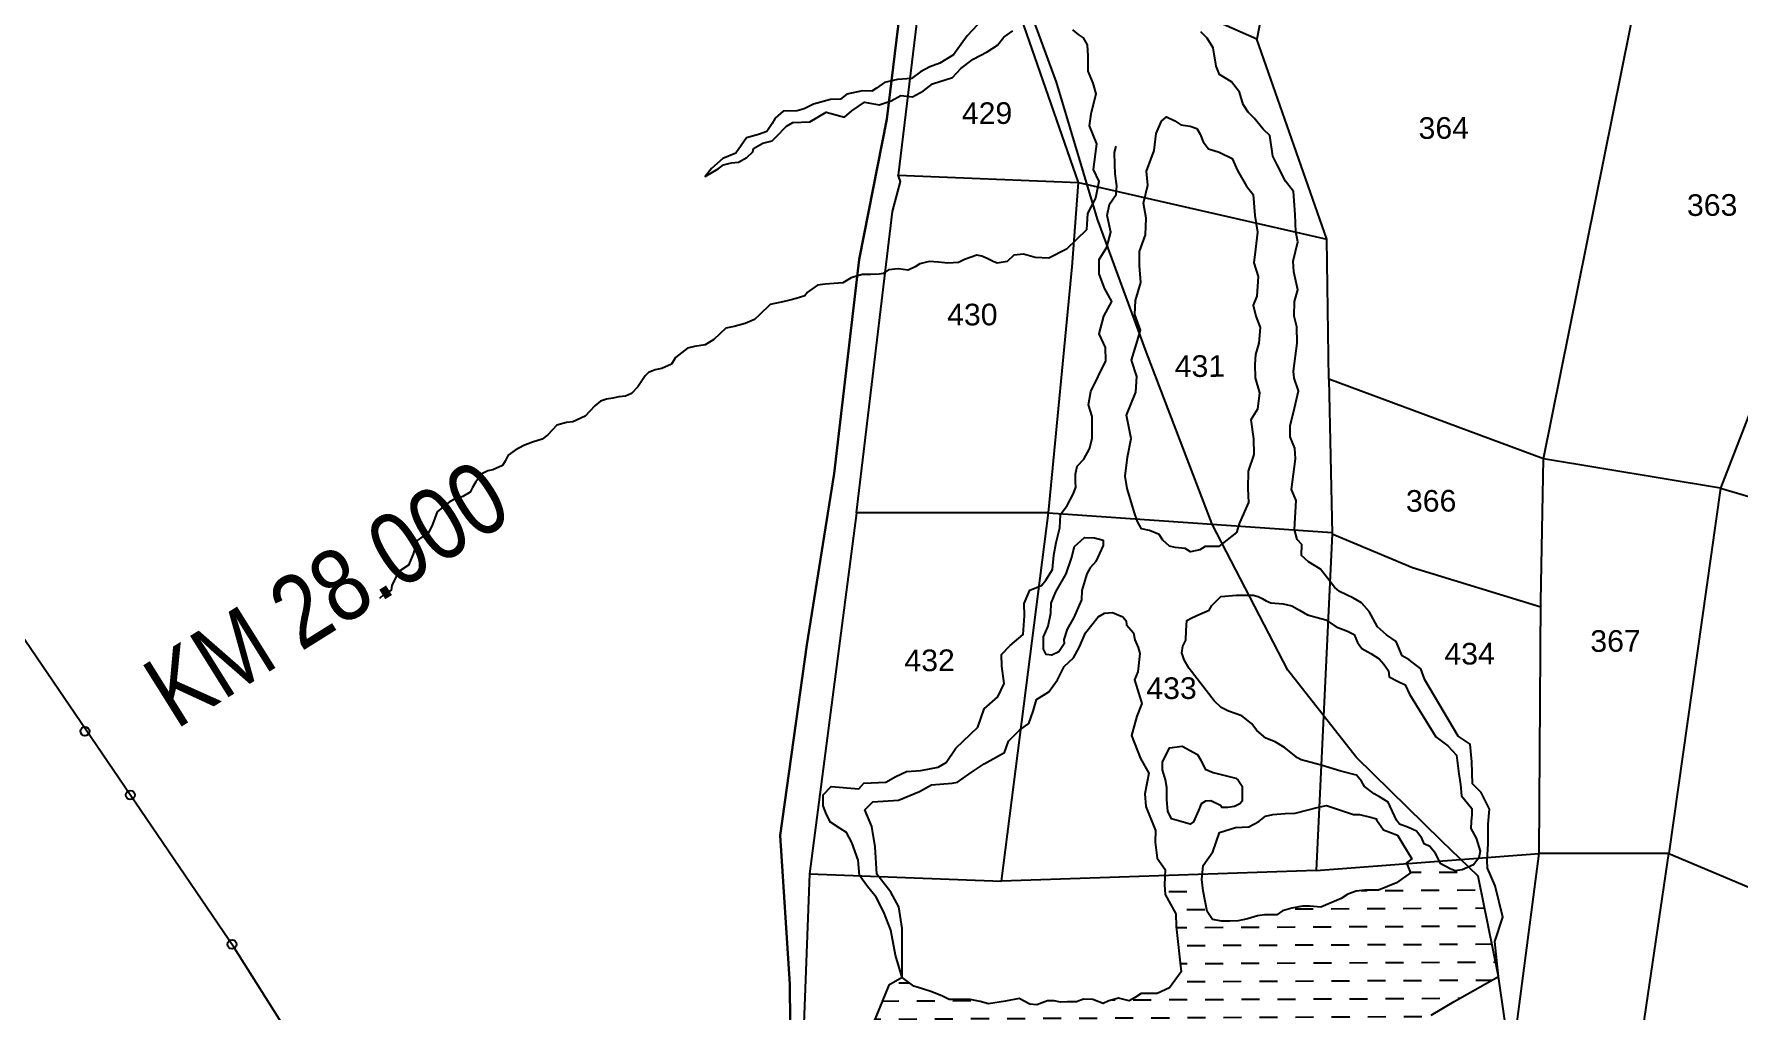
# Model space of a CAD drawing. Header units: inches. Extents: x 304037 to 460575, y 1453943 to 1639883.
# Drawn here: x 332061 to 333004, y 1601598 to 1602138 of the extents above; entities that cross this region are included whole.
import ezdxf

# ---------------------------------------------------------------- set-up
doc = ezdxf.new("R2010")
doc.units = ezdxf.units.IN
doc.header["$MEASUREMENT"] = 0
doc.header["$PDMODE"] = 33
doc.header["$PDSIZE"] = 5
doc.linetypes.add('ACAD_ISO02W100', pattern=[15, 12, -3])
doc.linetypes.add('ACAD_ISO07W100', pattern=[3, 0, -3])
for name, color, linetype in [('cahnige', 6, 'Continuous'), ('CARTTRACK', 30, 'ACAD_ISO02W100'), ('NALA', 4, 'Continuous'), ('SURVEY_BND', 7, 'Continuous'), ('SURVEY_NO', 7, 'Continuous'), ('WATER_BODY', 4, 'Continuous'), ('zz', 7, 'Continuous')]:
    doc.layers.add(name, color=color, linetype=linetype)
doc.layers.add('FOOTPATH', color=150, linetype='ACAD_ISO07W100', lineweight=30)
doc.styles.add('ARIALN', font='ARIALN.TTF')
doc.styles.get("Standard").update_dxf_attribs({"font": 'arial.ttf'})

# ---------------------------------------------------------------- blocks, each defined once
blk = doc.blocks.new('THOPUGUNTA')
at = {"layer": 'WATER_BODY', "linetype": 'ByBlock'}
h = blk.add_hatch(dxfattribs=at)
h.set_pattern_fill('DASH', color=256, scale=79.79296534756278, angle=0.2876278805222101, style=0)
h.set_pattern_definition([(0.2876278805222099, (-6809.830074270663, -2208.018537770025), (9.923924580691066, 10.02406539953591), [9.974120668445346, -9.974120668445346])])
h.paths.add_polyline_path([(-5515.407599148923, -2327.227893907344), (-5508.409723049321, -2312.883357308805), (-5502.301946143911, -2306.534266311442), (-5493.746983679826, -2298.907746256795), (-5483.543492382858, -2293.09559444664), (-5476.538153141912, -2280.237711047754), (-5469.150490982691, -2269.422099082498), (-5458.196225546009, -2264.907035624608), (-5450.781509454595, -2259.480550443055), (-5445.050518995384, -2252.204160349444), (-5438.232143204019, -2239.161382170161), (-5425.432437656564, -2231.663649270311), (-5400.911792605766, -2217.696635424392), (-5412.201004450268, -2162.187681860058), (-5417.405092250439, -2157.189961867407), (-5420.946778044861, -2158.835362792015), (-5424.986052941298, -2159.259327565553), (-5427.730517918069, -2158.286639648955), (-5432.897324322141, -2155.486838398501), (-5433.665102426545, -2153.945259658154), (-5451.592566532723, -2155.324025694281), (-5449.57978617528, -2160.386910022236), (-5457.348010066897, -2166.023255554959), (-5467.317514672293, -2169.967107831268), (-5474.870234301721, -2170.005023206584), (-5479.740454388084, -2170.516212619143), (-5484.361024174606, -2172.242952217814), (-5488.003335451707, -2174.6948677029), (-5499.187310523645, -2179.374903575052), (-5505.280674522568, -2178.918752403697), (-5509.422468901786, -2178.939544607885), (-5515.264839181677, -2179.942330924328), (-5520.373836235784, -2181.428152253851), (-5523.53010275343, -2183.634281351697), (-5530.351892459439, -2183.668527388945), (-5534.247640757996, -2184.174801035086), (-5539.842682451883, -2185.906432576012), (-5544.954122808413, -2186.905549554154), (-5549.581961947086, -2187.172128145583), (-5553.967419898894, -2187.194143564207), (-5559.088633584674, -2186.246419313364), (-5562.03428268421, -2181.880661903182), (-5564.284430403321, -2170.45389102865), (-5565.047063061909, -2164.13028437458), (-5564.795417746238, -2161.296143844724), (-5585.403998498863, -2161.98691145936), (-5585.638593081851, -2167.052866946906), (-5585.388788427983, -2172.392511178739), (-5579.436482213205, -2183.055528934114), (-5579.291631928645, -2190.147060295101), (-5576.54408077267, -2215.228870692663), (-5582.871309067006, -2224.113353824709), (-5589.66945279442, -2227.113953299122), (-5598.578797329508, -2227.158679061569), (-5602.235105327447, -2229.619980303803), (-5605.19696253608, -2231.205331559526), (-5611.143513000396, -2229.839217943372), (-5616.37733911135, -2231.261458119843), (-5619.514795099443, -2232.673198142787), (-5625.29106350732, -2230.433718267363), (-5630.5327124779, -2230.285539091332), (-5634.368062254041, -2231.875275363214), (-5639.259450408223, -2231.899830599781), (-5643.27740678913, -2231.920001125429), (-5646.774759383348, -2231.239563323557), (-5650.443330896087, -2231.257979903603), (-5656.371485968586, -2233.556217105128), (-5660.217347482627, -2233.052021606592), (-5665.997995751386, -2229.94007611624), (-5673.677455025492, -2231.374617430381), (-5682.965159215033, -2232.830860067159), (-5687.712625759945, -2231.563150985399), (-5693.234963163966, -2230.471537405625), (-5698.406917033542, -2230.497501109028), (-5704.699492318614, -2230.529090439202), (-5708.760826933896, -2228.569114606827), (-5714.979237634398, -2226.18945356342), (-5719.556020464981, -2224.576476481743), (-5724.390125567093, -2223.223099546274), (-5730.8561006331, -2218.275273092557), (-5738.201905101188, -2222.520894030575), (-5751.776838524733, -2256.015840069624), (-5770.326545610267, -2315.275395015255), (-5774.167197372706, -2359.588413015474), (-5777.106497418019, -2417.693817696068), (-5778.223059310578, -2468.185342319543), (-5784.213057955669, -2508.556141236797), (-5807.18498367822, -2548.295517571736), (-5816.846550600021, -2554.52960191085), (-5821.926985797647, -2561.547491189092), (-5818.398523952928, -2567.17749188235), (-5789.22751470987, -2585.587773845065), (-5757.467896424467, -2620.525515885325), (-5745.727297096397, -2653.008117838064), (-5739.594648993749, -2694.363396355649), (-5730.113770848257, -2759.398859384935), (-5721.84276695759, -2793.121305143461), (-5716.934397169854, -2806.240538739832), (-5710.792403227475, -2813.465116021456), (-5700.220109007903, -2822.455050523859), (-5693.156561495562, -2824.522604974452), (-5683.046562220785, -2825.31305746478), (-5674.259883830324, -2823.189281656407), (-5665.49474398751, -2818.761161246337), (-5660.419333802536, -2810.136767839314), (-5654.32142374618, -2796.626804809086), (-5653.505502822925, -2781.593698286684), (-5650.975463052979, -2766.714090588735), (-5642.297653745918, -2753.476120695239), (-5638.86445425445, -2733.202716451837), (-5632.592164237401, -2722.578537116526), (-5629.490573509654, -2705.84787598718), (-5628.781840379117, -2698.78253146098), (-5622.503892181849, -2689.273347676499), (-5617.527346578951, -2679.956554237287), (-5613.897854741197, -2661.726355318446), (-5602.816391899541, -2645.50293752295), (-5606.371412684617, -2637.246720705181), (-5611.268216655648, -2625.377777804853), (-5609.498280041735, -2607.342747386312), (-5603.633501119737, -2589.658827177715), (-5603.868975047837, -2579.810674685286), (-5605.440952505451, -2563.732020901982), (-5602.526723942196, -2551.266365805408), (-5597.954018837365, -2535.633122662082), (-5595.610070433584, -2520.754449160537), (-5597.175921409333, -2505.169557200745), (-5590.224689913273, -2481.533444058616), (-5585.290124644875, -2463.854193611769), (-5584.836456233403, -2443.038223009324), (-5580.090112753795, -2421.702026106417), (-5573.673711465846, -2402.714503214927), (-5562.405285174667, -2386.675980200293), (-5550.398212273605, -2369.518748978153), (-5543.364080088795, -2354.500360633479), (-5523.737602611305, -2335.632355250418)])
h.paths.add_polyline_path([(-5755.066629782785, -2456.482646238757), (-5601.67708577693, -2455.712616047589), (-5601.769291861856, -2437.345220226562), (-5755.158835867711, -2438.11525041773)], flags=24)
h.paths.add_polyline_path([(-5695.113834452583, -2432.054647725075), (-5662.529720466118, -2431.891072354279), (-5662.621211775171, -2413.666059446521), (-5695.205325761635, -2413.829634817317)], flags=24)
at = {"layer": 'CARTTRACK', "linetype": 'ByBlock'}
blk.add_lwpolyline([(-5397.364407218643, -2242.137427190319), (-5400.911792605766, -2217.696635423927), (-5412.201004450268, -2162.187681859592), (-5432.510309600795, -2142.683741055895), (-5479.656781924015, -2096.391346284421), (-5517.428517587832, -2048.322424171027), (-5559.314700588351, -1967.559313491452), (-5595.693875145575, -1872.583136883331), (-5622.702144218667, -1798.801502704155), (-5645.441427528509, -1722.881033499958), (-5678.166950165527, -1633.982896463014), (-5690.459427114809, -1590.376126078423), (-5690.081990685896, -1549.324715284631), (-5703.352866197471, -1499.503037984017), (-5759.552273680456, -1462.751816887408), (-5839.822624516382, -1407.728458784753), (-5906.354014866054, -1355.650608877884), (-5932.390293153119, -1329.654382648179), (-5966.653266795445, -1279.161590162432), (-6002.056182243861, -1237.832483332371), (-6038.020623606688, -1210.366790629458), (-6132.795739304158, -1155.845427585766), (-6204.901491905679, -1116.024992537918), (-6237.815411678341, -1085.525480442913)], dxfattribs=at)
at = {"layer": 'FOOTPATH', "linetype": 'ByBlock'}
blk.add_lwpolyline([(-5792.076979427598, -2306.484429278644), (-5792.855106476636, -2221.989289540797), (-5798.216745426238, -2139.82092127949), (-5783.583559551043, -2034.191756932996), (-5768.468434616283, -1939.488341900986), (-5754.550567547558, -1821.083604312502), (-5739.344822899962, -1743.40218881215), (-5721.642846102826, -1597.796180933481), (-5711.49977640732, -1500.612239796901), (-5713.213808580243, -1493.054541639285)], dxfattribs=at)
at = {"layer": 'NALA', "linetype": 'ByBlock'}
for points in [[(-5686.370535364083, -1688.169748302549), (-5694.775889097946, -1697.356565139489), (-5702.354360732192, -1707.778239107225), (-5709.962161406234, -1712.345475756098), (-5715.592189193645, -1714.362084459513), (-5720.664795675024, -1717.259627757594), (-5725.622935707972, -1720.929829953704), (-5733.361345001438, -1721.521007595118), (-5740.541778644256, -1723.103544945363), (-5744.949767037935, -1726.218679066515), (-5747.594991606253, -1727.999376502587), (-5752.79377051472, -1727.804547600914), (-5761.411252493039, -1729.504774618661), (-5765.004029337608, -1732.341402378632), (-5770.532899133977, -1732.479633381125), (-5779.808960289694, -1735.177327329759), (-5785.104954547132, -1737.634137516608), (-5788.970000293455, -1738.758176763542), (-5796.710627683089, -1738.907511000987), (-5801.114179884375, -1742.906331929844), (-5802.758534858469, -1745.786641252227), (-5805.611681204289, -1750.219533534255), (-5810.358632990159, -1751.900330119999), (-5816.873893961369, -1753.810931056505), (-5822.827918274677, -1762.1703482999), (-5830.001142925525, -1765.188912449172), (-5836.276934863592, -1770.74362308695), (-5839.794084038702, -1775.06937317946), (-5832.515819668712, -1770.945669198176), (-5829.652198100521, -1768.611545301974), (-5825.123088850349, -1767.594624114921), (-5821.254715959774, -1767.133349973941), (-5816.732815462281, -1764.68044963642), (-5813.320090628171, -1761.570311833872), (-5812.998317660706, -1759.580327252625), (-5807.92571105971, -1756.68280777894), (-5802.73475640174, -1755.331161248032), (-5800.422889190901, -1753.220734481001), (-5794.812885182968, -1747.227511623641), (-5791.283475684584, -1745.331899947254), (-5781.885739208083, -1744.842867871746), (-5772.922230038967, -1739.444416258717), (-5762.733763841912, -1742.265347511275), (-5758.659193600062, -1738.820484364638), (-5751.605365259922, -1734.035125265364), (-5743.517273363948, -1735.523954607081), (-5736.893091065111, -1733.28142788331), (-5731.599869368016, -1730.272325353464), (-5725.181884659745, -1731.013339986792), (-5719.005587080726, -1727.668401515111), (-5714.048556095862, -1723.777277617017), (-5703.00640397059, -1720.407912089489), (-5698.276087906037, -1715.413289974676), (-5691.50288851629, -1710.144433726557), (-5683.781669527991, -1706.128957793117), (-5678.160020574986, -1702.45540089393), (-5674.532780349487, -1698.018622586504), (-5669.684116108401, -1694.569897238864)], [(-5636.620555145957, -1693.962060459424), (-5633.400164502265, -1696.597044848604), (-5630.737195164547, -1698.351094643585), (-5628.505474586156, -1702.316605867818), (-5628.033190808375, -1708.279295058688), (-5628.211107373703, -1716.89639937575), (-5625.413708363136, -1723.399770176504), (-5623.72493055166, -1729.356352450559), (-5626.480004509212, -1740.621296896832), (-5627.442550970765, -1747.143519158708), (-5623.411467740953, -1757.065057510976), (-5625.109351954132, -1771.323473319877), (-5621.986776571721, -1777.798527940176), (-5623.820199266658, -1787.086748689646), (-5628.311600762303, -1795.615031566937), (-5628.819053751242, -1804.675644727424), (-5639.824607050454, -1815.335474067368), (-5649.642501805385, -1820.245184591739), (-5657.234509653819, -1819.904864247423), (-5663.76806997828, -1818.170245189685), (-5668.963460948202, -1818.638181088492), (-5672.705722205981, -1822.191827734699), (-5678.230649599573, -1823.103272476699), (-5680.557982808969, -1822.120771287242), (-5683.88341293257, -1820.5909743784), (-5686.765888437862, -1819.169405517401), (-5689.422203487076, -1818.740885934094), (-5696.267000881955, -1821.094995714026), (-5699.687489172269, -1822.658657778986), (-5705.54700444045, -1823.01947592292), (-5710.636246762762, -1822.603169867536), (-5715.947213348816, -1822.077501341933), (-5721.0270894969, -1823.539041970391), (-5723.673422993685, -1825.098841528874), (-5727.535141595756, -1826.885645881761), (-5732.957802069839, -1826.139610800659), (-5738.373253671569, -1826.829578694422), (-5741.349738970166, -1828.722414638381), (-5743.448693627259, -1829.174806130584), (-5748.203408749774, -1829.30915080267), (-5752.73750877619, -1829.331912418827), (-5757.37553935399, -1830.680759392912), (-5759.031600067508, -1831.241403062362), (-5763.662421772955, -1834.02625301131), (-5773.351397342049, -1834.679446619703), (-5777.661555128114, -1835.253390285652), (-5783.280985985009, -1839.368790588807), (-5784.709777313925, -1841.143381413771), (-5789.347253307933, -1842.602701151045), (-5792.99168383854, -1843.61518116598), (-5796.858332422504, -1844.407825642731), (-5803.817657060106, -1845.989276829641), (-5809.649939796014, -1851.762688278221), (-5812.401928270468, -1854.31717903493), (-5817.588446736103, -1856.552512373542), (-5823.77361681941, -1858.13005340565), (-5828.413310909586, -1859.147529738955), (-5834.907499847526, -1865.255666836631), (-5839.758382184838, -1868.262548780534), (-5845.725155148655, -1869.286687176907), (-5849.480664308765, -1870.18924927013), (-5856.153213900165, -1875.367733142106), (-5858.457256860507, -1879.024635341717), (-5863.643220861908, -1881.370417619124), (-5867.399345400161, -1882.16250725463), (-5871.041497040365, -1883.616830368293), (-5873.023212449392, -1885.39422075008), (-5874.888797897671, -1888.275640670676), (-5877.084474233794, -1891.49012049567), (-5880.494426387944, -1895.152574465377), (-5883.804823508253, -1896.605232139584), (-5887.562611558882, -1897.065951134311), (-5890.876890407293, -1897.745370939607), (-5894.412399729947, -1898.425901343348), (-5897.613875642244, -1899.546609406127), (-5900.808203476481, -1902.103320748778), (-5906.198701316898, -1907.764062672621), (-5912.929032143671, -1910.890855174977), (-5916.465650514408, -1911.350463876501), (-5921.877281182329, -1912.813669944415), (-5926.753272641858, -1918.012463237857), (-5929.948094146035, -1920.458725336706), (-5935.247970251192, -1922.142273830483), (-5939.993873783271, -1924.043992423452), (-5944.846974216751, -1926.609030963387), (-5948.703701922961, -1929.390018711099), (-5950.456978105067, -1932.602277645143), (-5951.882442289672, -1935.039633575827), (-5957.289575851348, -1937.386549970368), (-5960.050991294382, -1938.06319434871), (-5963.360279366607, -1939.736773724901), (-5966.656319656118, -1944.061413829681), (-5968.520241472463, -1947.27422821545), (-5969.834505439037, -1949.821501457598), (-5973.804036081361, -1952.16120094806), (-5978.220896979328, -1953.508937629173), (-5981.307906323578, -1955.402328414377), (-5984.943464469514, -1958.182182045188), (-5987.917116293858, -1960.627333850833), (-5990.646369222726, -1967.710731409723), (-5992.671694343037, -1971.97907946934), (-5999.062507313385, -1976.650658445898), (-6001.347141872393, -1984.173702341737), (-6003.860154983704, -1990.261853555683), (-6008.048637329368, -1993.044482918689), (-6010.903940977121, -1997.035531491507), (-6013.094071953266, -2001.354643650353), (-6013.420651004184, -2004.300717320992), (-6017.721936285961, -2006.642058426747), (-6019.923157862562, -2008.751929742051)], [(-5407.278057896125, -2153.529412591364), (-5406.602724029799, -2144.340279608034), (-5406.657144647499, -2133.499725786736), (-5405.92335898109, -2125.23636892275), (-5410.62131670455, -2115.967808869202), (-5415.297186237993, -2111.087092290865), (-5415.616461246507, -2098.957303062547), (-5416.699323656911, -2089.1543831788), (-5423.181475440972, -2084.798969840864), (-5441.672311058268, -2053.633672285359), (-5443.881456380535, -2047.480145872105), (-5450.440567867074, -2042.617650871165), (-5454.264203238825, -2040.279764200328), (-5457.570609355636, -2032.499938685214), (-5462.853658835229, -2028.718901426531), (-5467.958878050442, -2024.211721037747), (-5472.538615712954, -2015.894344008528), (-5476.738057063369, -2011.020003237529), (-5481.107137174578, -2008.503548106411), (-5488.931449377968, -2004.735268229851), (-5491.66595466435, -2002.391937846551), (-5499.409982017882, -1992.357263920596), (-5505.964542615984, -1988.401303124381), (-5509.976080977067, -1984.795189403463), (-5509.824585215072, -1978.811118991347), (-5512.380350083346, -1975.922947553685), (-5513.859788291855, -1970.491008346435), (-5512.851725317887, -1954.349156033015), (-5515.422963278717, -1948.378754004603), (-5513.321221450344, -1931.357327455422), (-5513.532789274992, -1925.375079657184), (-5516.104937389609, -1919.2233755528), (-5516.135883574723, -1913.058914371533), (-5513.825363297132, -1903.256446777144), (-5511.51387207146, -1893.635280953487), (-5513.908189921756, -1886.757433718536), (-5514.291216695157, -1882.770491231931), (-5512.37191481411, -1867.34931481746), (-5512.449667756329, -1858.31586925732), (-5513.9318365457, -1852.339999997523), (-5513.790352834039, -1844.361535275588), (-5512.007983776217, -1837.825357787777), (-5514.236182251014, -1827.864344525849), (-5514.447749956104, -1821.882120551774), (-5511.959338619839, -1811.35350952181), (-5513.047290505434, -1805.771904496709), (-5513.487926686939, -1796.130948489998), (-5514.270011916524, -1783.328645461472), (-5518.836096793995, -1777.73089487059), (-5523.419475191156, -1768.688285712851), (-5525.803781110735, -1763.804808963556), (-5527.4947263496, -1752.390621652827), (-5531.142351644929, -1748.96401152364), (-5536.074170015287, -1742.824129364919), (-5539.357882364478, -1739.576999002835), (-5542.283931494516, -1735.240185616538), (-5544.314275484765, -1728.541841668077), (-5548.699799636554, -1722.761854175245), (-5555.287109217781, -1718.652435541851), (-5557.124999330204, -1714.128852848196), (-5558.809634047735, -1703.983828023775), (-5562.104207806697, -1698.561000970658), (-5565.570301428263, -1695.133455710253)], [(-5574.333851754374, -1981.023314468563), (-5579.702473285492, -1980.39668002259), (-5582.847104954766, -1979.628178141778), (-5586.65853339521, -1976.379408502951), (-5588.637208430679, -1973.252164884703), (-5594.014360410918, -1970.926270178752), (-5598.467589485284, -1970.164337581955), (-5600.582404128741, -1965.992059753509), (-5602.307890251919, -1961.164218194084), (-5606.432220868184, -1947.721200852189), (-5607.392351899121, -1940.954944260651), (-5606.136188881763, -1930.491366464179), (-5604.225757558946, -1920.024504178204), (-5606.646256416338, -1907.095792259788), (-5601.467286042287, -1894.443560443353), (-5600.987094775192, -1885.813907800941), (-5603.91200320475, -1876.678466438083), (-5600.694942968432, -1865.812912545865), (-5599.015049715352, -1860.105422990862), (-5602.199052771146, -1851.494164954638), (-5601.714985075989, -1843.648804910015), (-5598.885224193742, -1833.830912941368), (-5599.456564991386, -1824.291524239816), (-5599.494624010345, -1816.710190907354), (-5596.139203319035, -1807.332062585279), (-5595.923417062499, -1798.180878459243), (-5597.404244602891, -1789.953202523058), (-5594.837515569234, -1779.875201588729), (-5595.661389155197, -1772.167110327398), (-5591.516015529633, -1760.785139742773), (-5590.386149303522, -1751.237210819032), (-5587.409810547251, -1744.55575977196), (-5584.673476233031, -1742.189134588465), (-5580.08213893947, -1744.388247541385), (-5576.669225831574, -1746.46257350361), (-5571.430182070588, -1747.351287853206), (-5567.759486704133, -1748.640007666079), (-5566.043187273666, -1751.637865641853), (-5564.320326005283, -1755.94283773168), (-5561.290775148664, -1759.849094085628), (-5555.3928089416, -1761.649515432538), (-5548.267403770529, -1765.200186021393), (-5545.354963012505, -1771.852074831724), (-5540.338862795266, -1780.454135564854), (-5536.651762654539, -1785.010676398408), (-5535.683603958751, -1796.718535149237), (-5534.197526947944, -1805.991902376758), (-5535.458939555276, -1815.409765057964), (-5536.337524566392, -1822.864973413292), (-5533.943990218337, -1830.434482034296), (-5534.550903088355, -1841.239426107379), (-5536.749957726744, -1846.348374823108), (-5535.148799903283, -1852.483987577492), (-5532.761766718468, -1858.746357955271), (-5533.504272796272, -1867.246624649968), (-5535.435702239687, -1873.530674123438), (-5535.669266312791, -1879.152638535248), (-5535.632177486725, -1886.540710048983), (-5533.106174382323, -1894.763115279144), (-5534.238604549319, -1903.788198251976), (-5537.873270302371, -1909.68866593088), (-5536.380855501571, -1920.23662755941), (-5536.337547012314, -1928.863652182976), (-5539.431652110768, -1938.160012362991), (-5539.645469756157, -1947.703342634952), (-5539.214144994563, -1955.413404528983), (-5544.144862046291, -1966.750357670942), (-5545.819165235444, -1972.118125320179), (-5551.946102288901, -1976.854636352742), (-5555.595143410726, -1979.879428851651), (-5560.175325519987, -1979.902421804145), (-5563.185129948833, -1979.917531310581), (-5566.185808479262, -1981.762624705443), (-5571.284180080169, -1982.833936662646), (-5574.333851754374, -1981.023314468563)], [(-5730.8561006331, -2218.275273092091), (-5734.465861968172, -2206.078305935953), (-5737.039737695246, -2192.195061414735), (-5740.985237186367, -2182.209624185925), (-5745.200621067022, -2173.893110266887), (-5749.959898922185, -2168.080596057931), (-5754.442316256522, -2161.988799642539), (-5755.042016650492, -2153.376194656594), (-5758.707926153904, -2143.667293848936), (-5761.518141624518, -2138.122935150051), (-5765.146381764847, -2135.91774846823), (-5770.450948366313, -2132.331396280322), (-5772.69773779501, -2128.173813778907), (-5774.390867215465, -2123.457619521068), (-5774.421560805989, -2117.343475026311), (-5769.99355488026, -2112.596552083269), (-5754.683679947746, -2113.909299695631), (-5751.943538637308, -2110.871987587074), (-5739.762359157787, -2110.194608729798), (-5734.225482796086, -2107.085624578409), (-5728.378589350206, -2104.283210109454), (-5720.515099167125, -2103.781557552051), (-5710.807034983649, -2102.038164890837), (-5706.501719592488, -2099.397564202547), (-5701.143052860338, -2091.513652753551), (-5689.017556253762, -2079.744279587409), (-5685.489378658065, -2069.610347916605), (-5677.81028511707, -2063.101318955189), (-5674.300120197062, -2055.688840421615), (-5675.736124716059, -2046.144405447878), (-5675.768606322235, -2039.674089331878), (-5671.012186172418, -2034.720314809121), (-5663.948486450827, -2028.522501181345), (-5663.21507712017, -2018.246499496279), (-5663.249105509312, -2011.468065147754), (-5660.201585127215, -2004.057932958705), (-5653.737038541469, -2001.406468898291), (-5651.284030946204, -1998.467040974647), (-5647.611836285796, -1992.594355199719), (-5646.880875814823, -1984.579624192556), (-5645.527621974587, -1977.640174468048), (-5643.562841093109, -1969.619249564596), (-5643.292266078817, -1962.068982995814), (-5639.461196038348, -1957.119853819488), (-5636.115376225207, -1950.564439410111), (-5634.745108250238, -1947.014194947667), (-5634.91403742088, -1944.087929397356), (-5634.935691785126, -1939.77439326141), (-5634.031935365347, -1935.456187650096), (-5630.349747589033, -1931.586234956048), (-5627.139484929095, -1925.869943035068), (-5625.626521582773, -1920.008096808102), (-5625.658229857218, -1913.691827896284), (-5625.686844565615, -1907.99179544975), (-5627.724830193329, -1901.442490094109), (-5626.528070824104, -1894.041648902465), (-5618.130390837032, -1877.052990721539), (-5618.321747823269, -1869.659118006937), (-5621.752755509515, -1862.127457562601), (-5619.320314361597, -1852.463228784734), (-5614.888605316111, -1844.275844754418), (-5618.935719478701, -1836.901328309905), (-5621.751333345601, -1829.058452532161), (-5621.791548627603, -1821.047592901159), (-5617.661349539121, -1814.248253731988), (-5615.374144139991, -1805.953607310075), (-5617.425542717567, -1796.72034002142), (-5616.069134517049, -1790.397126456723), (-5612.393907204503, -1785.140653628157), (-5612.110184713965, -1780.209356300533), (-5612.914615524409, -1773.588840532117), (-5613.248546293296, -1768.506568972021), (-5613.281801231147, -1761.882205651607), (-5612.37423870794, -1758.334284015)], [(-5427.730517918069, -2158.28663964849), (-5432.897324322141, -2155.486838398036), (-5435.755142565933, -2149.748784886207), (-5438.906394794234, -2145.929671118734), (-5442.045994901389, -2144.431652761064), (-5443.375606557704, -2141.208925023675), (-5446.325285142055, -2137.287877530558), (-5450.780311901763, -2135.392775513697), (-5455.741045956558, -2133.399290388916), (-5457.267165252357, -2131.287641362986), (-5461.896909941046, -2121.316693812609), (-5466.7616698661, -2118.313556471374), (-5469.700203073327, -2116.612661300227), (-5475.075168998796, -2112.602890999755), (-5476.705874679668, -2109.785338185262), (-5479.55204092199, -2106.368356258841), (-5488.151374793262, -2104.090395658277), (-5499.07957628509, -2100.814931954024), (-5510.106791533181, -2097.943628709996), (-5512.133491205692, -2096.742765080882), (-5519.385447263892, -2091.077946208417), (-5524.453300825553, -2087.873960978584), (-5529.615547729947, -2085.982409274438), (-5534.688913126069, -2081.668359490344), (-5537.537105746276, -2077.84772433457), (-5542.913084920438, -2073.636115507223), (-5550.301578763407, -2071.049287128961), (-5554.354025534412, -2068.849422526779), (-5558.210978034243, -2065.336616862332), (-5571.981583804707, -2047.367832008051), (-5574.733234876476, -2042.638463593787), (-5576.066453697567, -2038.709301318042), (-5575.579491025535, -2035.073766976828), (-5573.878648578946, -2031.73488043854), (-5573.703986102832, -2026.284369003261), (-5573.428729322681, -2020.732430768432), (-5570.505901111872, -2019.304900246905), (-5566.070632223797, -2017.264246288454), (-5561.030135779583, -2015.018710416043), (-5559.426280472253, -2012.487685215892), (-5554.579169182281, -2007.482232118491), (-5545.893426130235, -2006.833098017145), (-5539.831504436559, -2006.802666590083), (-5536.699503455602, -2006.786943645217), (-5533.866570001759, -2007.580072676996), (-5531.638803309703, -2008.578083317261), (-5529.408949325909, -2009.97977070557), (-5526.877616401413, -2011.077179220971), (-5520.105434936529, -2011.64868923719), (-5515.351847274054, -2012.634020014433), (-5511.095800361654, -2015.135627944488), (-5506.536693841219, -2017.635714486474), (-5501.17388642201, -2019.223517762264), (-5496.520325764548, -2020.411170473322), (-5490.742273225973, -2024.217097451678), (-5484.465606013837, -2026.708561674692), (-5480.718305903487, -2028.506318565225), (-5478.977947713574, -2033.038943977794), (-5476.578088451701, -2036.212771079969), (-5471.613301521633, -2039.013586487621), (-5466.950621745258, -2042.017762115225), (-5464.309129687317, -2044.931162492139), (-5461.765070718247, -2048.551480814349), (-5461.344252850511, -2051.87969259033), (-5456.37997254479, -2054.579588734312), (-5452.531125795504, -2056.477733833017), (-5450.18205447332, -2061.511912480928), (-5435.56926380744, -2085.144458291354), (-5428.976871617371, -2090.157335062511), (-5424.202512954071, -2095.280236517778), (-5422.938478563854, -2105.567653154256), (-5421.898247897159, -2111.516674743034), (-5421.462738281756, -2117.771473684581), (-5415.661764346121, -2124.79906417802), (-5415.645046220627, -2128.129304573406), (-5416.130489019619, -2132.067596704466), (-5416.21221711213, -2135.902940342668), (-5413.356486160075, -2141.237317105988), (-5411.097309594858, -2148.492155307205), (-5411.786798245623, -2152.027808366111), (-5414.798001340416, -2155.978756231023), (-5420.946778044861, -2158.835362791549), (-5424.986052941298, -2159.259327565087), (-5427.730517918069, -2158.28663964849)], [(-5730.8561006331, -2218.275273092091), (-5730.687660612981, -2191.288065050961), (-5732.71186451742, -2179.248934952077), (-5736.96059664659, -2171.144009623211), (-5744.866104279703, -2161.095922944602), (-5745.783640362381, -2145.968857525848), (-5747.523058475635, -2134.76895545912), (-5751.496912491159, -2125.541765362257), (-5747.03031610878, -2121.155189224984), (-5732.727569321345, -2120.242730383296), (-5721.249747535447, -2115.421439334983), (-5714.535308161285, -2111.744945775485), (-5703.037853762216, -2110.846569770249), (-5700.23537471774, -2110.272070542909), (-5692.687799937266, -2104.910079196095), (-5685.417916733946, -2100.109912401997), (-5674.227694083063, -2093.888976930641), (-5671.947384305124, -2087.599554676563), (-5665.752843484282, -2081.239997879835), (-5660.745600082737, -2077.723314368865), (-5658.375873991114, -2071.055605905829), (-5656.55122839805, -2064.608868867392), (-5649.690857211535, -2060.319083563285), (-5644.791780485131, -2053.675725064939), (-5641.224349886179, -2046.23822892108), (-5636.114432080067, -2041.411667214707), (-5632.649128118879, -2035.393164050765), (-5629.41096120741, -2027.629992064554), (-5622.355160968786, -2018.756551326485), (-5618.870138603903, -2016.665942155756), (-5614.392639310856, -2016.425229612505), (-5608.810250713024, -2018.688554580556), (-5606.832538933551, -2020.969951546518), (-5606.711789066438, -2023.26069446397), (-5602.757460801571, -2027.605306475656), (-5602.082866647688, -2031.420819220599), (-5600.203995264892, -2035.775826399913), (-5599.42295313417, -2039.045264744665), (-5600.355118403793, -2049.197303184541), (-5602.299418450217, -2053.57150305016), (-5598.176981763914, -2066.697803153424), (-5600.981445694808, -2073.80411652918), (-5603.986876779876, -2084.40300927381), (-5598.887961593166, -2097.20961042284), (-5594.36883430637, -2105.261168827536), (-5596.495965369628, -2116.72854504548), (-5596.023981669918, -2123.709292806452), (-5590.70474391483, -2137.072669177083), (-5590.781674841128, -2143.510632520774), (-5589.75420355465, -2152.343494462082), (-5585.244387822633, -2158.540196830174), (-5585.638593081851, -2167.05286694644), (-5585.388788427983, -2172.392511178274), (-5579.436482213205, -2183.055528933648), (-5579.291631928645, -2190.147060294636), (-5576.54408077267, -2215.228870692197), (-5582.871309067006, -2224.113353824243), (-5589.66945279442, -2227.113953298656), (-5598.578797329508, -2227.158679061104), (-5602.235105327447, -2229.619980303338), (-5605.19696253608, -2231.20533155906), (-5611.143513000396, -2229.839217942907), (-5616.37733911135, -2231.261458119377), (-5619.514795099443, -2232.673198142322), (-5625.29106350732, -2230.433718266897), (-5630.5327124779, -2230.285539090866), (-5634.368062254041, -2231.875275362749), (-5639.259450408223, -2231.899830599315), (-5643.27740678913, -2231.920001124963), (-5646.774759383348, -2231.239563323092), (-5650.443330896087, -2231.257979903137), (-5656.371485968586, -2233.556217104662), (-5660.217347482627, -2233.052021606127), (-5665.997995751386, -2229.940076115774), (-5673.677455025492, -2231.374617429916), (-5682.965159215033, -2232.830860066693), (-5687.712625759945, -2231.563150984934), (-5693.234963163966, -2230.471537405159), (-5698.406917033542, -2230.497501108563), (-5704.699492318614, -2230.529090438737), (-5708.760826933896, -2228.569114606362), (-5714.979237634398, -2226.189453562954), (-5719.556020464981, -2224.576476481277), (-5724.390125567093, -2223.223099545809), (-5730.8561006331, -2218.275273092091)]]:
    blk.add_lwpolyline(points, dxfattribs=at)
for points in [[(-5641.11804704665, -2033.758628103649), (-5644.2248870685, -2038.192984550493), (-5647.991988632188, -2040.044069693424), (-5651.123114054673, -2039.628678683657), (-5652.648818877526, -2036.61864242889), (-5652.682903478562, -2029.829010711517), (-5650.01527750754, -2023.88798761717), (-5648.648339001986, -2016.767996416427), (-5648.352262494795, -2011.269988286309), (-5645.794649657095, -2004.898431733949), (-5640.010339602537, -1995.00650304486), (-5637.14041938138, -1986.370119012892), (-5635.554475833371, -1979.895656987326), (-5629.861409379402, -1974.801665010164), (-5624.35765247466, -1974.989578491077), (-5619.603252608329, -1976.366799146868), (-5619.588644939242, -1979.276637908071), (-5623.752219325979, -1988.135082899826), (-5626.755957925867, -1991.598943128251), (-5628.681320952717, -1994.94963028701), (-5631.33217509801, -2004.231590837473), (-5631.630415761902, -2009.298500272911), (-5635.902833554894, -2019.061475642258), (-5639.538280896551, -2025.653985894052), (-5641.452282309998, -2031.267899508122)], [(-5554.779765455052, -2123.17975054821), (-5560.057909266965, -2120.630239661783), (-5563.065541685384, -2120.860023438931), (-5565.422523740679, -2122.267178313807), (-5566.908559360367, -2125.923952778103), (-5569.671049905766, -2132.163142841775), (-5571.490792691882, -2133.567600724055), (-5581.821874159155, -2130.506802693475), (-5583.777058387292, -2126.330650107237), (-5584.346148172568, -2120.000854220707), (-5584.380093200773, -2113.239025331568), (-5585.045769555029, -2109.056375467684), (-5586.79305051273, -2103.483832763042), (-5586.814602858387, -2099.190618660068), (-5582.985655050201, -2091.336090929573), (-5575.898605538881, -2090.334513363196), (-5567.494090802968, -2094.907636217773), (-5565.544294541643, -2098.01050910214), (-5563.261868707254, -2103.151042628568), (-5558.847188852087, -2104.953549636994), (-5555.834707143949, -2105.689741415437), (-5546.152060058783, -2108.002479923889), (-5544.964170306921, -2109.177177853184), (-5542.79892738245, -2112.386299849721), (-5542.670968299673, -2116.464318430983), (-5542.649415954016, -2120.757532533957), (-5543.931858676719, -2122.159293118399), (-5547.040449071035, -2123.677551814122), (-5550.58316557185, -2124.339344464475), (-5554.021691436297, -2124.356606193352)], [(-5553.967419898894, -2187.194143563742), (-5559.088633584674, -2186.246419312898), (-5562.03428268421, -2181.880661902716), (-5564.284430403321, -2170.453891028184), (-5565.047063061909, -2164.130284374114), (-5564.35528748919, -2156.339202776086), (-5559.033168800641, -2148.768222808838), (-5555.188730809779, -2138.040967193199), (-5546.431314162735, -2135.320003168657), (-5539.123479816888, -2135.039946920238), (-5533.534485644603, -2132.091542283772), (-5529.894617789483, -2129.152898623375), (-5525.75771001511, -2128.158697716659), (-5518.938363731082, -2127.6377235041), (-5513.335991890752, -2127.366252665175), (-5500.439224166854, -2124.13779208553), (-5496.058652939508, -2123.142344140215), (-5481.171222159173, -2128.178215676453), (-5477.760357703315, -2128.161092810566), (-5471.662106979929, -2129.590676508378), (-5468.489958697523, -2130.548185253982), (-5468.487515275483, -2131.034913429525), (-5464.561285952746, -2136.612551687751), (-5456.75030349131, -2139.493687158916), (-5454.047096372931, -2144.104008047376), (-5448.887949808268, -2152.595828118501), (-5451.800613667292, -2154.800710482989), (-5449.57978617528, -2160.386910021771), (-5457.348010066897, -2166.023255554494), (-5467.317514672293, -2169.967107830802), (-5474.870234301721, -2170.005023206118), (-5479.740454388084, -2170.516212618677), (-5484.361024174606, -2172.242952217348), (-5488.003335451707, -2174.694867702434), (-5499.187310523645, -2179.374903574586), (-5505.280674522568, -2178.918752403231), (-5509.422468901786, -2178.93954460742), (-5515.264839181677, -2179.942330923863), (-5520.373836235784, -2181.428152253386), (-5523.53010275343, -2183.634281351231), (-5530.351892459439, -2183.66852738848), (-5534.247640757996, -2184.17480103462), (-5539.842682451883, -2185.906432575546), (-5544.954122808413, -2186.905549553689), (-5549.581961947086, -2187.172128145117)]]:
    blk.add_lwpolyline(points, close=True, dxfattribs=at)
at = {"layer": 'SURVEY_BND', "linetype": 'ByBlock'}
for points in [[(-5236.342822423263, -1478.792909927666), (-5318.542981129198, -1645.551798033994), (-5180.786659309, -1696.516208461253), (-5278.142256306193, -1947.637951183366), (-5073.31540539884, -2007.825559837278), (-5001.593482808035, -1758.922698877985)], [(-5278.142256306193, -1947.637951183366), (-5376.118555631721, -1931.23545523081), (-5318.542981129198, -1645.551798033994), (-5510.461133886012, -1573.38290596311), (-5506.839726474427, -1512.906061039073)], [(-5510.461133886012, -1573.38290596311), (-5534.664493799268, -1699.190433380893), (-5602.189445851429, -1669.229555132566), (-5643.529807168758, -1603.431960366201), (-5639.800775069161, -1526.664366249926)], [(-5707.849523450132, -1565.304733419558), (-5733.034406125604, -1774.365537069738), (-5633.251075920882, -1778.367437099107), (-5684.553476898174, -1630.770615235437), (-5707.849523450132, -1565.304733419558)], [(-5633.251075920882, -1778.367437099107), (-5495.828456922318, -1809.697512678802), (-5534.664493799268, -1699.190433380893)], [(-5649.853124541114, -1961.315153122414), (-5755.999358949426, -1961.245154914213), (-5736.240054869617, -1794.578236033907), (-5731.780904464773, -1777.917975966586), (-5733.034406125604, -1774.365537069738)], [(-5649.853124541114, -1961.315153122414), (-5636.773861354042, -1825.086535710143), (-5633.251075920882, -1778.367437099107)], [(-5376.118555631721, -1931.23545523081), (-5494.75575079472, -1887.287807120476), (-5495.828456922318, -1809.697512678802)], [(-5494.75575079472, -1887.287807120476), (-5493.008083840366, -1972.81805554498), (-5448.465629018494, -1991.496487873141), (-5377.481945126085, -2013.241627356736)], [(-5306.713865394704, -2149.721787854796), (-5378.493541366421, -2149.702123311581), (-5377.458281701023, -2010.04952106718), (-5376.118555631721, -1931.23545523081)], [(-5278.142256306193, -1947.637951183366), (-5306.713865394704, -2149.721787854796), (-5059.262620736728, -2253.933244077954)], [(-5755.999358949426, -1961.245154914213), (-5782.003630317806, -2161.078940830193), (-5675.916993552994, -2165.020766455447)], [(-5501.782819691405, -2159.184059437597), (-5675.916993552994, -2165.020766455447), (-5649.853124541114, -1961.315153122414), (-5493.022116293723, -1972.131311871111)], [(-5493.008083840366, -1972.81805554498), (-5501.782819691405, -2159.184059437597), (-5378.493541366421, -2149.702123311581)], [(-5782.003630317806, -2161.078940830193), (-5789.467840006866, -2356.178823190276), (-5801.472050141543, -2519.111133293714), (-5828.92509716528, -2574.888433551649), (-5848.804321813688, -2616.375080377795), (-5767.702853964234, -2624.005521753104), (-5777.448213304393, -2803.392304287991), (-5712.933765467023, -2845.180251309415), (-5669.134276341356, -2843.492861971725), (-5650.033716846025, -2839.199118967168), (-5613.117799446336, -2692.617020228645), (-5584.605614896631, -2575.333163849777), (-5569.400577125431, -2517.565916303778), (-5537.1928994435, -2367.478358841967), (-5473.235940278391, -2317.022499151994), (-5428.85884371982, -2245.466921429383), (-5390.883577004599, -2245.611949409824), (-5378.493541366421, -2149.702123311581)], [(-5400.986971897946, -2330.583557145437), (-5335.092307603627, -2342.549209782621), (-5306.713865394704, -2149.721787854796)]]:
    blk.add_lwpolyline(points, dxfattribs=at)
at = {"layer": 'WATER_BODY', "linetype": 'ByBlock'}
for points in [[(-5730.8561006331, -2218.275273092091), (-5738.201905101188, -2222.520894030109), (-5751.776838524733, -2256.015840069158)], [(-5438.232143204019, -2239.161382169696), (-5425.432437656564, -2231.663649269845), (-5400.911792605766, -2217.696635423927), (-5402.889664640301, -2198.416514300974), (-5398.586456437479, -2184.88058605534), (-5402.836035575252, -2167.6451719217), (-5407.047980235366, -2157.894412257709), (-5407.278057896125, -2153.529412591364)]]:
    blk.add_lwpolyline(points, dxfattribs=at)
at = {"layer": 'SURVEY_NO', "linetype": 'ByBlock'}
for s, p in [('429', (-5697.774354070716, -1746.138426889898)), ('364', (-5445.164716349682, -1754.302321697818)), ('363', (-5296.708045996609, -1796.928633818636)), ('430', (-5705.911474934604, -1857.579518480459)), ('431', (-5580.011059333396, -1886.082345460309)), ('366', (-5452.135836875474, -1960.632842092309)), ('367', (-5350.145373282256, -2038.154829159379)), ('432', (-5729.538274041784, -2048.917320183245)), ('434', (-5430.841928219132, -2045.220345732989)), ('433', (-5595.730650031997, -2064.324437028728))]:
    blk.add_text(s, height=11.96894480213442, rotation=0.2876278792285688, dxfattribs=at).set_placement(p)

msp = doc.modelspace()

# ---------------------------------------------------------------- linework, layer by layer
msp.add_point((332089.1942764309, 1601752.708000205))
at = {"color": 1}
for p in [(332114.2967957037, 1601717.45076804), (332114.2967957037, 1601717.45076804), (332170.5664697877, 1601634.784427982), (332170.5664697877, 1601634.784427982)]:
    msp.add_point(p, dxfattribs=at)
at = {"layer": 'zz', "color": 1, "ltscale": 10}
msp.add_polyline3d([(332344.2381571317, 1601359.34688364, 0), (332171.9460286712, 1601632.757704251, 0), (331852.2115091803, 1602102.482879429, 0)], dxfattribs=at)

# ---------------------------------------------------------------- block references
at = {"xscale": 0.9999447887420897, "yscale": 0.9999447887420843, "zscale": 0.9999447887420891, "rotation": 359.995489292994}
msp.add_blockref('THOPUGUNTA', (338271.8463179828, 1603834.221649161), dxfattribs=at)

# ---------------------------------------------------------------- texts
at = {"layer": 'cahnige', "color": 1, "extrusion": (-0.002378077567867733, 0.004182211628236524, 0.9999884268595202), "style": 'ARIALN'}
msp.add_text('KM 28.000', height=39.99999999999999, rotation=32.02327504735976, dxfattribs=at).set_placement((332138.5572591925, 1601742.611734529, 5909.017859859541))

doc.saveas('drawing.dxf')
